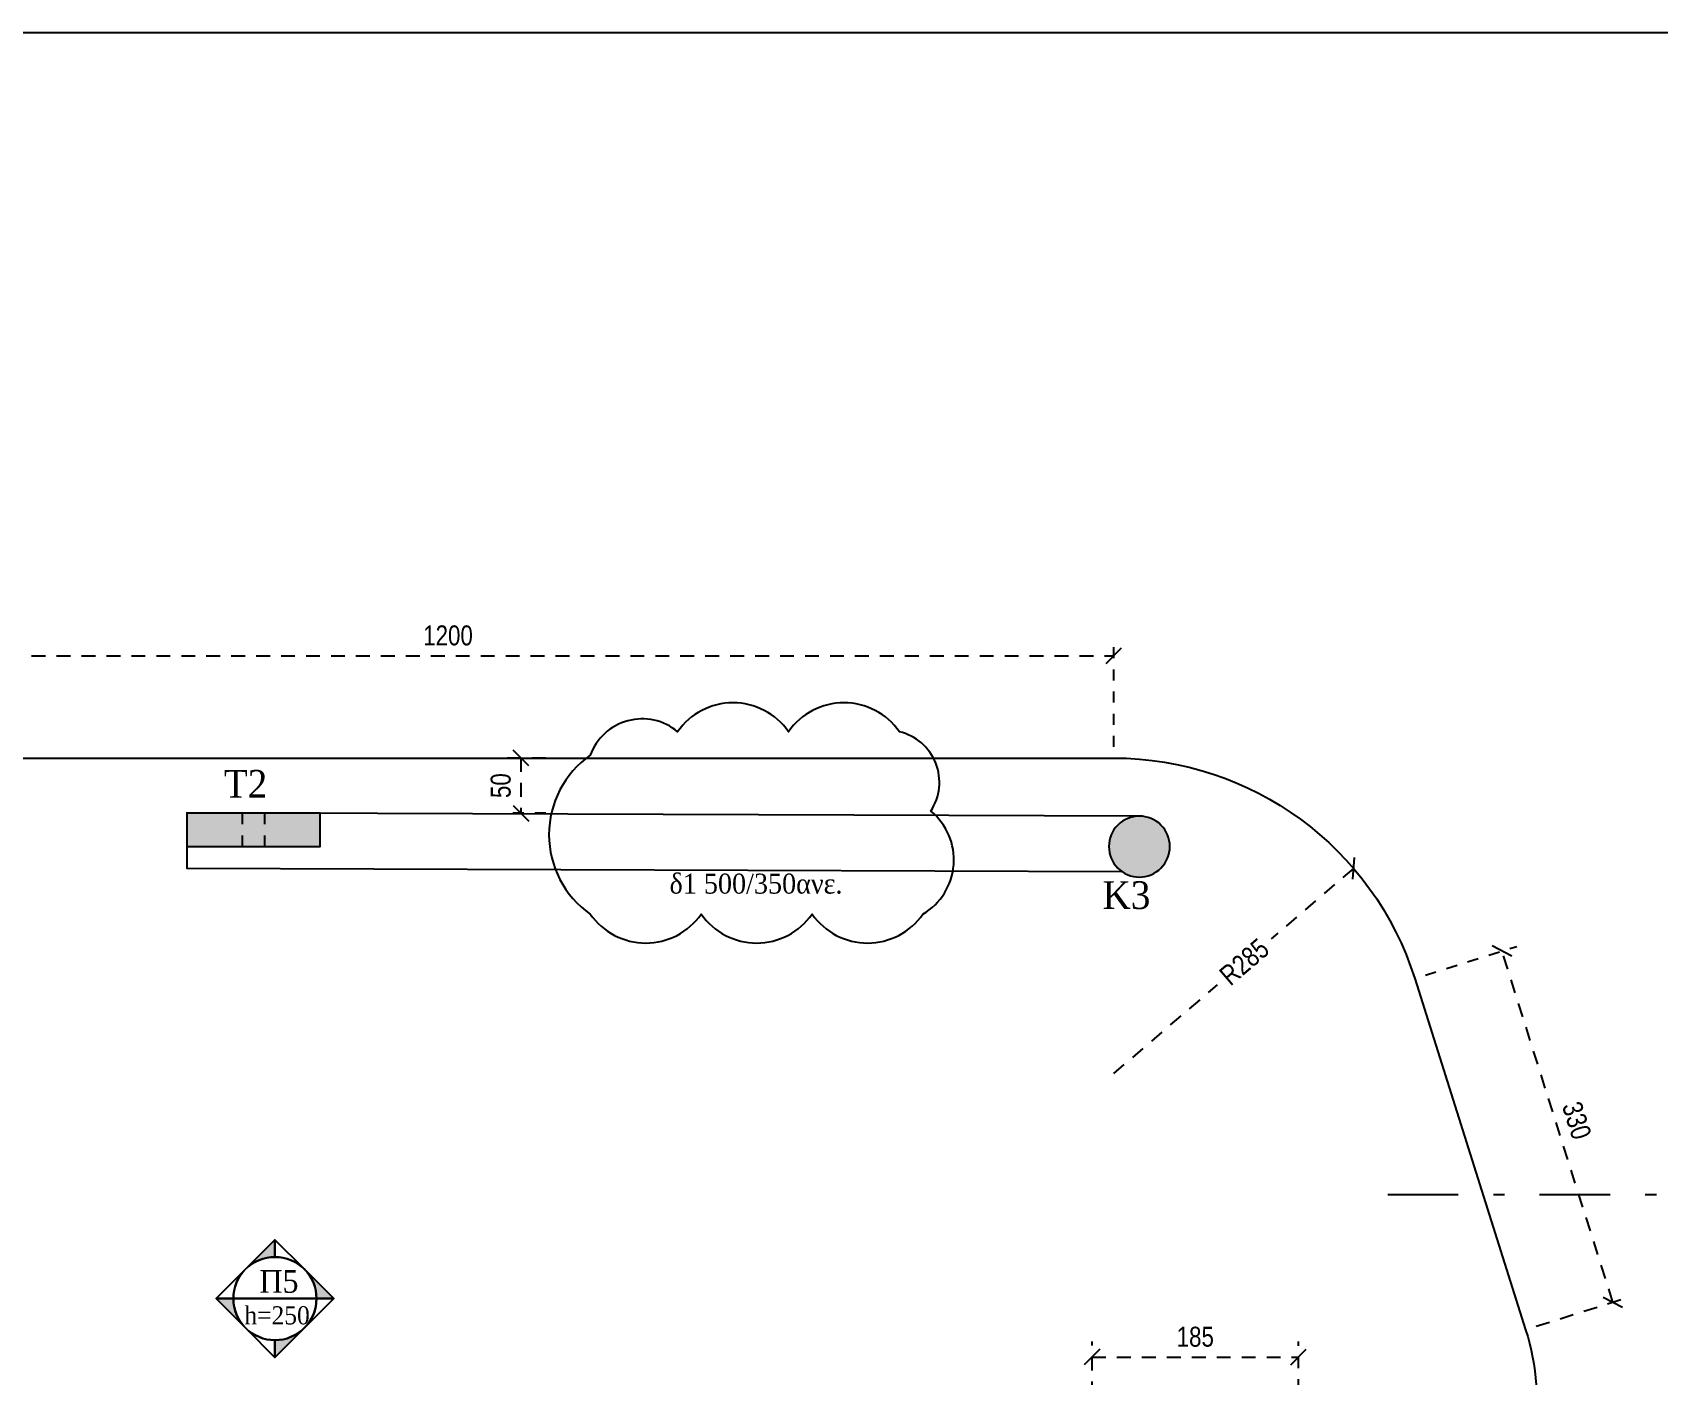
# Model space of a CAD drawing. Header units: millimetres. Extents: x -2171 to 1563, y -1758 to -1505.
# Drawn here: x 82.72 to 97.38, y -1602.36 to -1590.25 of the extents above; entities that cross this region are included whole.
import ezdxf

# ---------------------------------------------------------------- set-up
doc = ezdxf.new("R2010")
doc.units = ezdxf.units.MM
doc.header["$PDMODE"] = 32
for name, pattern in [('DASHDOT', [25.4, 12.7, -6.35, 0, -6.35]), ('DASHED2', [0.375, 0.25, -0.125]), ('DOT', [0.025, 0, -0.025]), ('HIDDEN', [0.375, 0.25, -0.125]), ('HIDDEN2', [0.1875, 0.125, -0.0625])]:
    doc.linetypes.add(name, pattern=pattern)
doc.layers.get('Defpoints').update_dxf_attribs({"color": 6})
for name, color, linetype in [('-S_TEXT', 3, 'Continuous'), ('athinas comments', 10, 'Continuous'), ('DIASTASEIS', 7, 'Continuous'), ('Fill_Col', 7, 'Continuous'), ('Geo_Beam', 7, 'Continuous'), ('Geo_Col', 7, 'Continuous'), ('Geo_Lines', 7, 'Continuous'), ('Sect_Line_Symbol', 7, 'Continuous'), ('Text_Beam', 7, 'Continuous'), ('Text_Col_-1', 7, 'Continuous'), ('Text_Slab', 7, 'Continuous')]:
    doc.layers.add(name, color=color, linetype=linetype)
doc.styles.add('1-100', font='arial.ttf', dxfattribs={"width": 0.8})
doc.styles.add('S1TmsNwRmn1088_b_934_161', font='times.ttf', dxfattribs={"width": 0.933629, "height": 0.10875})
doc.styles.add('S1TmsNwRmn11_b_934_161', font='times.ttf', dxfattribs={"width": 0.933629, "height": 0.001087})
doc.styles.add('S1TmsNwRmn1359_b_934_161', font='times.ttf', dxfattribs={"width": 0.933629, "height": 0.135937})
doc.dimstyles.new('Copy of 1-100', dxfattribs={"dimtxt": 0.18, "dimasz": 0.14, "dimexe": 0.14, "dimexo": 0.1, "dimgap": 0.09, "dimtad": 1, "dimdec": 0, "dimlfac": 100, "dimrnd": 5, "dimzin": 5, "dimdsep": 46, "dimtxsty": '1-100', "dimblk": 'OBLIQUE', "dimcen": 0.09, "dimclrd": 1, "dimclre": 1, "dimclrt": 2, "dimadec": 0, "dimazin": 0, "dimtfac": 1, "dimtdec": 0, "dimtix": 1, "dimtmove": 2, "dimatfit": 3, "dimfxl": 5, "dimfxlon": 1, "dimtolj": 1, "dimtzin": 5, "dimarcsym": 0})

# ---------------------------------------------------------------- blocks, each defined once
blk = doc.blocks.new('Label_Όροφος 4-RC_XSN2633_1764')
at = {"layer": 'Text_Slab'}
for points in [[(-0.1768, 0.1768, -0.198912), (0, 0.25), (0, 0.3536)], [(0.1768, 0.1768, -0.198912), (0.25, 0), (0.3536, 0)], [(-0.1768, -0.1768, -0.198912), (-0.25, 0), (-0.3536, 0)], [(0.1768, -0.1768, -0.198912), (0, -0.25), (0, -0.3536)]]:
    blk.add_hatch(color=174, dxfattribs=at).paths.add_polyline_path(points)
at = {"layer": 'Text_Slab', "color": 174}
for points in [[(-0.1768, 0.1768, -0.198912), (0, 0.25), (0, 0.3536)], [(0, 0.25, -0.198912), (0.1768, 0.1768), (0, 0.3536)], [(-0.25, 0, 0.414214), (0, -0.25, 0.414214), (0.25, 0, 0.414214), (0, 0.25, 0.414214)], [(-0.25, 0, -0.198912), (-0.1768, 0.1768), (-0.3536, 0)], [(0.1768, 0.1768, -0.198912), (0.25, 0), (0.3536, 0)], [(-0.1768, -0.1768, -0.198912), (-0.25, 0), (-0.3536, 0)], [(0.25, 0, -0.198912), (0.1768, -0.1768), (0.3536, 0)], [(0, -0.25, -0.198912), (-0.1768, -0.1768), (0, -0.3536)], [(0.1768, -0.1768, -0.198912), (0, -0.25), (0, -0.3536)]]:
    blk.add_lwpolyline(points, format="xyb", close=True, dxfattribs=at)
blk.add_lwpolyline([(0.25, 0), (-0.25, 0)], close=True, dxfattribs=at)
blk = doc.blocks.new('_Oblique')
at = {"color": 0, "linetype": 'ByBlock', "lineweight": -2}
blk.add_line((-0.5, -0.5), (0.5, 0.5), dxfattribs=at)
blk = doc.blocks.new('*D669')
at = {"layer": 'Defpoints', "color": 0, "ltscale": 0.5, "transparency": 16777216}
for p in [(94.63, -1597.789), (92.468, -1599.641)]:
    blk.add_point(p, dxfattribs=at)
at = {"layer": 'DIASTASEIS', "color": 1, "linetype": 'DASHED2', "lineweight": -2, "ltscale": 0.5, "transparency": 16777216}
for p, q in [((94.63, -1597.789), (93.887, -1598.425)), ((92.468, -1599.641), (93.403, -1598.84))]:
    blk.add_line(p, q, dxfattribs=at)
at = {"layer": 'DIASTASEIS', "color": 1, "lineweight": -2, "ltscale": 0.5, "transparency": 16777216, "xscale": 0.14, "yscale": 0.14, "zscale": 0.14, "rotation": 40.58225943805817}
blk.add_blockref('_Oblique', (94.63, -1597.789), dxfattribs=at)
at = {"layer": 'DIASTASEIS', "color": 2, "ltscale": 0.5, "transparency": 16777216, "insert": (93.645, -1598.633), "char_height": 0.18, "attachment_point": 5, "rotation": 40.5823, "style": '1-100'}
blk.add_mtext('\\A1;R285', dxfattribs=at)
blk = doc.blocks.new('*D675')
at = {"layer": 'Defpoints', "color": 0, "ltscale": 0.5, "transparency": 16777216}
for p in [(95.969, -1598.535), (95.182, -1598.784), (96.182, -1601.95)]:
    blk.add_point(p, dxfattribs=at)
at = {"layer": 'DIASTASEIS', "color": 1, "linetype": 'HIDDEN2', "lineweight": -2, "ltscale": 0.5, "transparency": 16777216}
blk.add_line((95.278, -1598.754), (96.103, -1598.493), dxfattribs=at)
at = {"layer": 'DIASTASEIS', "color": 1, "linetype": 'DASHED2', "lineweight": -2, "ltscale": 0.5, "transparency": 16777216}
blk.add_line((96.969, -1601.702), (95.969, -1598.535), dxfattribs=at)
at = {"layer": 'DIASTASEIS', "color": 1, "linetype": 'HIDDEN', "lineweight": -2, "ltscale": 0.5, "transparency": 16777216}
blk.add_line((96.278, -1601.92), (97.103, -1601.66), dxfattribs=at)
at = {"layer": 'DIASTASEIS', "color": 1, "lineweight": -2, "ltscale": 0.5, "transparency": 16777216, "xscale": 0.14, "yscale": 0.14, "zscale": 0.14}
for p, rotation in [((95.969, -1598.535), 107.521616757276), ((96.969, -1601.702), 287.521616757276)]:
    blk.add_blockref('_Oblique', p, dxfattribs=dict(at, rotation=rotation))
at = {"layer": 'DIASTASEIS', "color": 2, "ltscale": 0.5, "transparency": 16777216, "insert": (96.643, -1600.064), "char_height": 0.18, "attachment_point": 5, "rotation": 287.5216, "style": '1-100'}
blk.add_mtext('\\A1;330', dxfattribs=at)
blk = doc.blocks.new('*D684')
at = {"layer": 'Defpoints', "color": 0, "ltscale": 0.5, "transparency": 16777216}
for p in [(94.134, -1602.197), (94.134, -1602.597), (92.272, -1603.994)]:
    blk.add_point(p, dxfattribs=at)
at = {"layer": 'DIASTASEIS', "color": 1, "linetype": 'HIDDEN', "lineweight": -2, "ltscale": 0.5, "transparency": 16777216}
blk.add_line((92.272, -1603.894), (92.272, -1602.057), dxfattribs=at)
at = {"layer": 'DIASTASEIS', "color": 1, "linetype": 'HIDDEN2', "lineweight": -2, "ltscale": 0.5, "transparency": 16777216}
blk.add_line((94.134, -1602.497), (94.134, -1602.057), dxfattribs=at)
at = {"layer": 'DIASTASEIS', "color": 1, "linetype": 'DASHED2', "lineweight": -2, "ltscale": 0.5, "transparency": 16777216}
blk.add_line((92.272, -1602.197), (94.134, -1602.197), dxfattribs=at)
at = {"layer": 'DIASTASEIS', "color": 1, "lineweight": -2, "ltscale": 0.5, "transparency": 16777216, "xscale": 0.14, "yscale": 0.14, "zscale": 0.14, "rotation": 180}
blk.add_blockref('_Oblique', (92.272, -1602.197), dxfattribs=at)
at = {"layer": 'DIASTASEIS', "color": 1, "lineweight": -2, "ltscale": 0.5, "transparency": 16777216, "xscale": 0.14, "yscale": 0.14, "zscale": 0.14}
blk.add_blockref('_Oblique', (94.134, -1602.197), dxfattribs=at)
at = {"layer": 'DIASTASEIS', "color": 2, "ltscale": 0.5, "transparency": 16777216, "insert": (93.203, -1602.015), "char_height": 0.18, "attachment_point": 5, "style": '1-100'}
blk.add_mtext('\\A1;185', dxfattribs=at)
blk = doc.blocks.new('*D709')
at = {"layer": 'Defpoints', "color": 0, "ltscale": 0.5, "transparency": 16777216}
for p in [(87.447, -1596.794), (87.122, -1597.292), (87.447, -1597.292)]:
    blk.add_point(p, dxfattribs=at)
at = {"layer": 'DIASTASEIS', "color": 1, "linetype": 'HIDDEN', "lineweight": -2, "ltscale": 0.5, "transparency": 16777216}
blk.add_line((87.347, -1596.794), (86.982, -1596.794), dxfattribs=at)
at = {"layer": 'DIASTASEIS', "color": 1, "linetype": 'DASHED2', "lineweight": -2, "ltscale": 0.5, "transparency": 16777216}
blk.add_line((87.122, -1596.794), (87.122, -1597.292), dxfattribs=at)
at = {"layer": 'DIASTASEIS', "color": 1, "linetype": 'HIDDEN2', "lineweight": -2, "ltscale": 0.5, "transparency": 16777216}
blk.add_line((87.347, -1597.292), (86.982, -1597.292), dxfattribs=at)
at = {"layer": 'DIASTASEIS', "color": 1, "lineweight": -2, "ltscale": 0.5, "transparency": 16777216, "xscale": 0.14, "yscale": 0.14, "zscale": 0.14}
for p, rotation in [((87.122, -1596.794), 90), ((87.122, -1597.292), 270)]:
    blk.add_blockref('_Oblique', p, dxfattribs=dict(at, rotation=rotation))
at = {"layer": 'DIASTASEIS', "color": 2, "ltscale": 0.5, "transparency": 16777216, "insert": (86.94, -1597.043), "char_height": 0.18, "attachment_point": 5, "rotation": 90, "style": '1-100'}
blk.add_mtext('\\A1;50', dxfattribs=at)
blk = doc.blocks.new('*D718')
at = {"layer": 'Defpoints', "color": 0, "ltscale": 0.5, "transparency": 16777216}
for p in [(92.468, -1595.871), (92.468, -1596.794), (80.459, -1598.58)]:
    blk.add_point(p, dxfattribs=at)
at = {"layer": 'DIASTASEIS', "color": 1, "linetype": 'HIDDEN', "lineweight": -2, "ltscale": 0.5, "transparency": 16777216}
blk.add_line((80.459, -1598.48), (80.459, -1595.731), dxfattribs=at)
at = {"layer": 'DIASTASEIS', "color": 1, "linetype": 'HIDDEN2', "lineweight": -2, "ltscale": 0.5, "transparency": 16777216}
blk.add_line((92.468, -1596.694), (92.468, -1595.731), dxfattribs=at)
at = {"layer": 'DIASTASEIS', "color": 1, "linetype": 'DASHED2', "lineweight": -2, "ltscale": 0.5, "transparency": 16777216}
blk.add_line((80.459, -1595.871), (92.468, -1595.871), dxfattribs=at)
at = {"layer": 'DIASTASEIS', "color": 1, "lineweight": -2, "ltscale": 0.5, "transparency": 16777216, "xscale": 0.14, "yscale": 0.14, "zscale": 0.14, "rotation": 180}
blk.add_blockref('_Oblique', (80.459, -1595.871), dxfattribs=at)
at = {"layer": 'DIASTASEIS', "color": 1, "lineweight": -2, "ltscale": 0.5, "transparency": 16777216, "xscale": 0.14, "yscale": 0.14, "zscale": 0.14}
blk.add_blockref('_Oblique', (92.468, -1595.871), dxfattribs=at)
at = {"layer": 'DIASTASEIS', "color": 2, "ltscale": 0.5, "transparency": 16777216, "insert": (86.464, -1595.689), "char_height": 0.18, "attachment_point": 5, "style": '1-100'}
blk.add_mtext('\\A1;1200', dxfattribs=at)

msp = doc.modelspace()

# ---------------------------------------------------------------- hatches: boundary and pattern name
at = {"layer": 'Fill_Col'}
msp.add_hatch(color=252, dxfattribs=at).paths.add_polyline_path([(84.1096, -1597.5918), (85.3096, -1597.5918), (85.3096, -1597.2918), (84.1096, -1597.2918)])
at = {"layer": 'Fill_Col', "ltscale": 0.5, "transparency": 33554572}
h = msp.add_hatch(color=252, dxfattribs=at)
h.dxf.hatch_style = 1
edge = h.paths.add_edge_path()
edge.add_arc((92.6986, -1597.5926), 0.275, 360, 450)
edge.add_arc((92.6986, -1597.5926), 0.275, 90, 180)
edge.add_arc((92.6986, -1597.5926), 0.275, 180, 270)
edge.add_arc((92.6986, -1597.5926), 0.275, 270, 360)
h = msp.add_hatch(color=252, dxfattribs=at)
h.dxf.hatch_style = 1
edge = h.paths.add_edge_path()
edge.add_arc((92.6986, -1597.5926), 0.275, 0, 90)
edge.add_arc((92.6986, -1597.5926), 0.275, 90, 180)
edge.add_arc((92.6986, -1597.5926), 0.275, 180, 270)
edge.add_arc((92.6986, -1597.5926), 0.275, 270, 360)

# ---------------------------------------------------------------- linework, layer by layer
at = {"layer": '-S_TEXT', "ltscale": 5}
msp.add_lwpolyline([(52.3264, -1590.2497), (110.4739, -1590.2497), (110.4739, -1630.2944), (52.3264, -1630.2944)], close=True, dxfattribs=at)
at = {"layer": 'athinas comments'}
msp.add_lwpolyline([(87.7474, -1598.2022, 0.5205671), (88.7474, -1598.2022, 0.5205671), (89.7474, -1598.2022, 0.5205671), (90.7474, -1598.2022, 0.5205671), (90.8179, -1597.2727, 0.5205671), (90.5343, -1596.5563, 0.5205671), (89.5343, -1596.5563, 0.5205671), (88.5343, -1596.5563, 0.5205671), (87.7474, -1596.7694, 0.5205671)], format="xyb", close=True, dxfattribs=at)
at = {"layer": 'Geo_Beam', "color": 94}
msp.add_lwpolyline([(92.6986, -1597.3176), (84.1096, -1597.2876), (84.1096, -1597.7876), (92.5397, -1597.8171)], dxfattribs=at)
at = {"layer": 'Geo_Col', "color": 94}
msp.add_lwpolyline([(84.1096, -1597.5918), (85.3096, -1597.5918), (85.3096, -1597.2918), (84.1096, -1597.2918)], close=True, dxfattribs=at)
at = {"layer": 'Geo_Col', "color": 94, "linetype": 'DOT'}
for points in [[(84.1096, -1597.5918), (84.6096, -1597.5918), (84.6096, -1597.2918), (84.1096, -1597.2918)], [(85.3096, -1597.2918), (84.8096, -1597.2918), (84.8096, -1597.5918), (85.3096, -1597.5918)]]:
    msp.add_lwpolyline(points, close=True, dxfattribs=at)
at = {"layer": 'Geo_Col', "color": 94}
msp.add_lwpolyline([(92.9736, -1597.5926, 0.4142136), (92.6986, -1597.3176, 0.4142136), (92.4236, -1597.5926, 0.4142136), (92.6986, -1597.8676, 0.4142136)], format="xyb", close=True, dxfattribs=at)
msp.add_lwpolyline([(92.9736, -1597.5926, 0.4142136), (92.6986, -1597.3176, 0.4142136), (92.4236, -1597.5926, 0.4142136), (92.6986, -1597.8676, 0.4142136)], format="xyb", close=True, dxfattribs=at)
at = {"layer": 'Geo_Lines', "color": 94}
msp.add_lwpolyline([(80.4594, -1596.7943), (92.4681, -1596.7943, -0.327229), (95.1824, -1598.7837), (96.1822, -1601.9503, -0.506899), (94.1344, -1604.7443), (88.8394, -1604.7444), (88.8394, -1605.7143), (93.924, -1605.7148, -0.4629373), (95.0109, -1606.996), (94.3938, -1611.0914, -0.3825325), (91.3996, -1613.5653), (81.6564, -1613.073, -0.4274987)], format="xyb", dxfattribs=at)
at = {"layer": 'Sect_Line_Symbol', "color": 2, "linetype": 'DASHDOT', "ltscale": 0.05}
msp.add_lwpolyline([(94.9387, -1600.7297), (101.2593, -1600.7297)], dxfattribs=at)

# ---------------------------------------------------------------- block references
at = {"xscale": 1.5, "yscale": 1.5, "zscale": 1.5}
msp.add_blockref('Label_Όροφος 4-RC_XSN2633_1764', (84.903, -1601.6697), dxfattribs=at)

# ---------------------------------------------------------------- texts
at = {"layer": 'Text_Beam', "color": 3, "style": 'S1TmsNwRmn1088_b_934_161', "width": 0.933629}
msp.add_text(' δ1 500/350ανε.', height=0.18, rotation=360, dxfattribs=at).set_placement((88.3981, -1598.0168))
at = {"layer": 'Text_Col_-1', "color": 200, "style": 'S1TmsNwRmn11_b_934_161', "width": 0.933629}
for s, p in [('T2', (84.4423, -1597.1515)), ('K3', (92.3672, -1598.1554))]:
    msp.add_text(s, height=0.25, dxfattribs=at).set_placement(p)
at = {"layer": 'Text_Slab', "color": 174, "style": 'S1TmsNwRmn1359_b_934_161', "width": 0.933629}
msp.add_text('   Π5', height=0.20391, dxfattribs=at).set_placement((84.5485, -1601.6172))
at = {"layer": 'Text_Slab', "color": 5, "style": 'S1TmsNwRmn1088_b_934_161', "width": 0.933629}
msp.add_text('h=250', height=0.16312, dxfattribs=at).set_placement((84.6276, -1601.9022))

# ---------------------------------------------------------------- dimensions: what is measured, and where the dimension line sits
at = {"layer": 'DIASTASEIS', "ltscale": 0.5}
for base, p1, p2, picture, middle in [((92.4681, -1595.8707), (80.4594, -1598.5797), (92.4681, -1596.7943), '*D718', (86.4638, -1595.6888)), ((94.1344, -1602.1968), (92.2719, -1603.9943), (94.1344, -1602.5968), '*D684', (93.2032, -1602.0149))]:
    dim = msp.add_linear_dim(base=base, p1=p1, p2=p2, dimstyle='Copy of 1-100', dxfattribs=at)
    dim.commit()
    dim.dimension.update_dxf_attribs({"geometry": picture, "text_midpoint": middle})
dim = msp.add_linear_dim(base=(87.1217, -1597.2918), p1=(87.4474, -1596.7943), p2=(87.4474, -1597.2918), angle=90, dimstyle='Copy of 1-100', dxfattribs=at)
dim.commit()
dim.dimension.update_dxf_attribs({"geometry": '*D709', "text_midpoint": (86.9398, -1597.043)})
dim = msp.add_radius_dim(center=(92.4681, -1599.6406), mpoint=(94.6298, -1597.789), dimstyle='Copy of 1-100', dxfattribs=at)
dim.commit()
dim.dimension.update_dxf_attribs({"geometry": '*D669', "text_midpoint": (93.6448, -1598.6327), "dimtype": 132})
dim = msp.add_aligned_dim(p1=(96.1822, -1601.9503), p2=(95.1824, -1598.7837), distance=-0.8253, dimstyle='Copy of 1-100', dxfattribs=at)
dim.commit()
dim.dimension.update_dxf_attribs({"geometry": '*D675', "text_midpoint": (96.6428, -1600.0637)})

doc.saveas('drawing.dxf')
